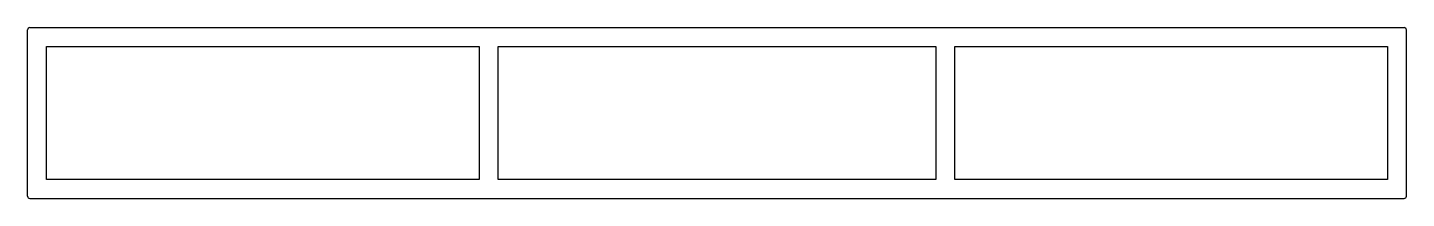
# Model space of a CAD drawing. Extents: x 2689 to 2834, y 2178 to 2196.
import ezdxf

# ---------------------------------------------------------------- set-up
doc = ezdxf.new("R2010")
doc.units = 0
doc.layers.get('0').update_dxf_attribs({"linetype": 'CONTINUOUS'})

msp = doc.modelspace()

# ---------------------------------------------------------------- linework, layer by layer
for p, q in [((2688.76, 2178.32), (2688.76, 2195.82)), ((2689.01, 2196.07), (2833.51, 2196.07)), ((2833.76, 2178.32), (2833.76, 2195.82)), ((2690.76, 2180.07), (2690.76, 2194.07)), ((2690.76, 2194.07), (2736.26, 2194.07)), ((2736.26, 2194.07), (2736.26, 2180.07)), ((2738.26, 2180.07), (2738.26, 2194.07)), ((2738.26, 2194.07), (2784.26, 2194.07)), ((2784.26, 2194.07), (2784.26, 2180.07)), ((2786.26, 2180.07), (2786.26, 2194.07)), ((2786.26, 2194.07), (2831.76, 2194.07)), ((2831.76, 2194.07), (2831.76, 2180.07)), ((2736.26, 2180.07), (2690.76, 2180.07)), ((2784.26, 2180.07), (2738.26, 2180.07)), ((2831.76, 2180.07), (2786.26, 2180.07)), ((2689.01, 2178.07), (2833.51, 2178.07))]:
    msp.add_line(p, q)
for centre, start, end in [((2689.01, 2195.82), 90, 180), ((2833.51, 2195.82), 0, 90), ((2689.01, 2178.32), 180, 270), ((2833.51, 2178.32), 270, 0)]:
    msp.add_arc(centre, 0.25, start, end)

doc.saveas('drawing.dxf')
